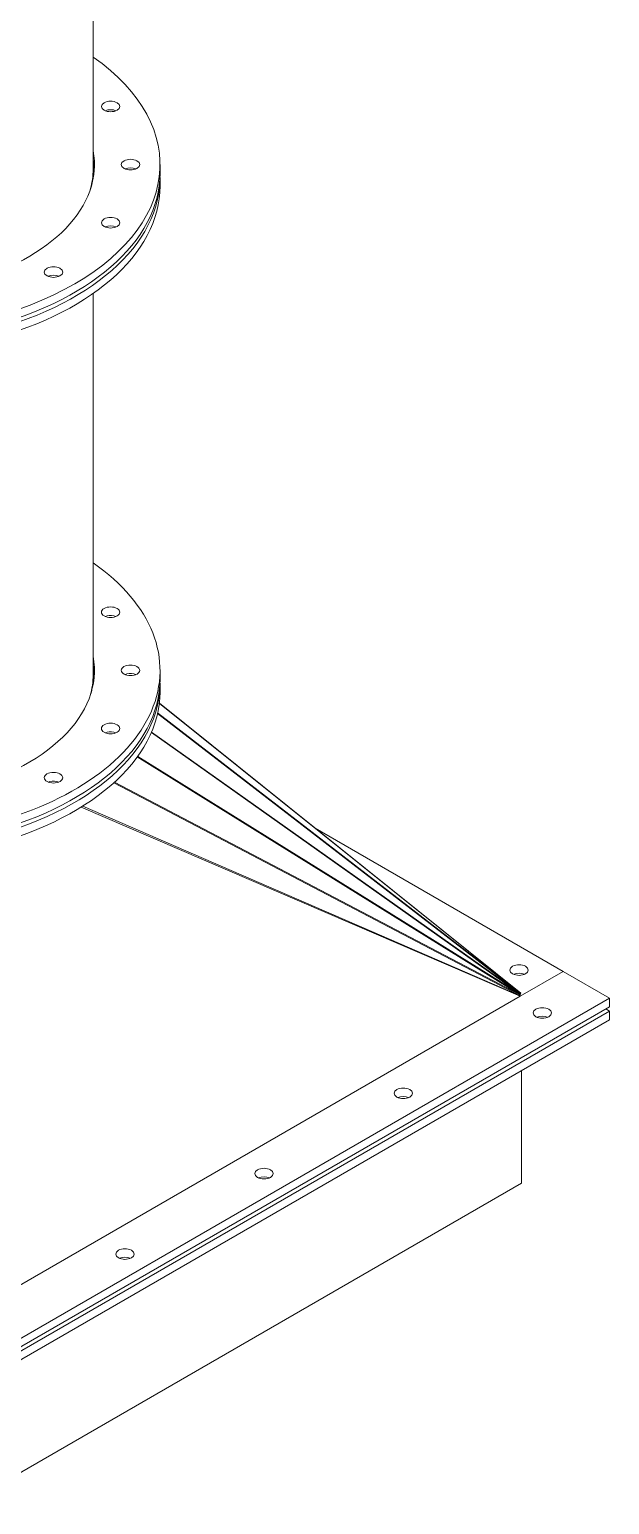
# Model space of a CAD drawing. Header units: inches. Extents: x -350577 to -266477, y -437959 to -377535.
# Drawn here: x -275001 to -274558, y -410391 to -409267 of the extents above; entities that cross this region are included whole.
import ezdxf

# ---------------------------------------------------------------- set-up
doc = ezdxf.new("R2010")
doc.units = ezdxf.units.IN
doc.header["$MEASUREMENT"] = 0
doc.layers.add('ORGINAL (itatec)', color=3, linetype='Continuous', lineweight=9)

msp = doc.modelspace()

# ---------------------------------------------------------------- linework, layer by layer
at = {"layer": 'ORGINAL (itatec)', "extrusion": (-5.55112e-17, 0.816497, 0.57735)}
for p, q in [((-274952.1, -409373.2), (-274952.1, -409027.2)), ((-274901.1, -409369.9), (-274901.1, -409376.4)), ((-274901.1, -409386.2), (-274901.1, -409379.7)), ((-274952.1, -409758.6), (-274952.1, -409468.2)), ((-274901.1, -409761.8), (-274901.1, -409755.3)), ((-274901.1, -409765.1), (-274901.1, -409771.6)), ((-274953.2, -409770.5), (-274953.7, -409772.7)), ((-274953.4, -409770.6), (-274953.2, -409770.5)), ((-274953.3, -409770.3), (-274953.1, -409770.1)), ((-274953.2, -409769.8), (-274953.1, -409770.1)), ((-274953.1, -409770.6), (-274953.2, -409770.5)), ((-274953.1, -409770.1), (-274953, -409770.2)), ((-274902.9, -409787.8), (-274626, -410001.4)), ((-274626.2, -410001.6), (-274902.9, -409788.2)), ((-274901.6, -409780.4), (-274626, -410001.2)), ((-274626, -410001.4), (-274901.6, -409780.6)), ((-274626.3, -410002), (-274907.7, -409802.7)), ((-274907.5, -409802.4), (-274626.2, -410001.6)), ((-274626.4, -410002.5), (-274918.4, -409821.3)), ((-274918.1, -409821), (-274626.3, -410002)), ((-274626.5, -410003.2), (-274936.2, -409841)), ((-274935.7, -409840.5), (-274626.4, -410002.5)), ((-274626.6, -410003.7), (-274961.2, -409859.6)), ((-274960, -409858.8), (-274626.5, -410003.2)), ((-274782.9, -409875.6), (-274593.8, -409984.7)), ((-274626.6, -410003.7), (-274593.8, -409984.7)), ((-274593.8, -409984.7), (-274626.6, -410003.7)), ((-274593.8, -409984.7), (-274558.4, -410005.1)), ((-274627, -410003.5), (-274626.5, -410003.2)), ((-274626.9, -410003), (-274626.4, -410002.5)), ((-274626.6, -410002.4), (-274626.3, -410002)), ((-274626.4, -410001.9), (-274626.2, -410001.6)), ((-274626.2, -410001.6), (-274626, -410001.4)), ((-274626.2, -410001.6), (-274626, -410001.4)), ((-274626.1, -410001.3), (-274626, -410001.2)), ((-274626.1, -410001.3), (-274626, -410001.4)), ((-274558.4, -410005.1), (-275053.4, -410290.9)), ((-274558.4, -410011.7), (-275053.4, -410297.4)), ((-275050.9, -410248.7), (-274626.6, -410003.7)), ((-274561.2, -410013.3), (-274558.4, -410014.9)), ((-274558.4, -410005.1), (-274558.4, -410011.7)), ((-274558.4, -410014.9), (-275053.4, -410300.7)), ((-274558.4, -410021.5), (-275053.4, -410307.2)), ((-274558.4, -410014.9), (-274558.4, -410021.5)), ((-274625.6, -410060.3), (-274625.6, -410146)), ((-274625.6, -410146), (-275049.8, -410390.9))]:
    msp.add_line(p, q, dxfattribs=at)
at = {"layer": 'ORGINAL (itatec)', "extrusion": (-1.8719e-17, -7.08313e-33, -1)}
msp.add_ellipse((-275124.1, -409369.9), major_axis=(223, 0), ratio=0.57735, start_param=-0.689914, end_param=2.356194, dxfattribs=at)
at = {"layer": 'ORGINAL (itatec)', "extrusion": (6.16298e-33, -5.55112e-17, -1)}
msp.add_ellipse((-274938.8, -409325.6), major_axis=(-7, 0), ratio=0.57735, start_param=-3.926991, end_param=2.356194, dxfattribs=at)
at = {"layer": 'ORGINAL (itatec)'}
for centre, major_axis, start_param, end_param in [((-274938.8, -409332.1), (-7, 0), -2.200636, -0.940957), ((-275124.1, -409369.9), (173, 0), -2.356194, 0.107573), ((-275124.1, -409373.2), (172, 0), -0.161548, 0), ((-275124.1, -409376.4), (173, 0), 0.032704, 0.107573), ((-274923.6, -409376.4), (-7, 0), -2.200636, -0.940957), ((-275124.1, -409379.7), (223, 0), -1.178097, 0.012564), ((-275124.1, -409383), (172, 0), 0.021424, 0.049312), ((-275124.1, -409386.2), (223, 0), -1.178097, 0), ((-274938.8, -409420.7), (-7, 0), -2.200636, -0.940957), ((-274982.3, -409458.3), (-7, 0), -2.200636, -0.940957), ((-275124.1, -409755.3), (223, 0), -1.178097, 0.689914), ((-274938.8, -409711), (7, 0), -4.31969, 1.963495), ((-275124.1, -409765.1), (173, 0), 0.049068, 0.107573), ((-274923.6, -409755.3), (7, 0), -4.31969, 1.963495), ((-275124.1, -409761.8), (223, 0), -1.178097, 0), ((-275124.1, -409758.6), (172, 0), -0.161548, 0), ((-275124.1, -409771.6), (173, 0), 0.081838, 0.109683), ((-274938.8, -409799.6), (7, 0), -4.31969, 1.963495), ((-274982.3, -409837.1), (7, 0), -4.31969, 1.963495), ((-274627.3, -409990.2), (-7, 0), -2.200636, -0.940957), ((-274609.7, -410022.9), (-7, 0), -2.200636, -0.940957), ((-274715.7, -410084.1), (-7, 0), -2.200636, -0.940957), ((-274821.8, -410145.4), (-7, 0), -2.200636, -0.940957), ((-274927.9, -410206.6), (-7, 0), -2.200636, -0.940957)]:
    msp.add_ellipse(centre, major_axis=major_axis, ratio=0.57735, start_param=start_param, end_param=end_param, dxfattribs=at)
at = {"layer": 'ORGINAL (itatec)', "extrusion": (-4.64183e-17, 5.55112e-17, -1)}
msp.add_ellipse((-275124.1, -409379.7), major_axis=(173, 0), ratio=0.57735, start_param=-0.107536, end_param=-0.049026, dxfattribs=at)
at = {"layer": 'ORGINAL (itatec)', "extrusion": (-1.84889e-32, 1.66533e-16, -1)}
for centre in [(-274923.6, -409369.9), (-274938.8, -409414.2), (-274982.3, -409451.8)]:
    msp.add_ellipse(centre, major_axis=(-7, 0), ratio=0.57735, start_param=-3.926991, end_param=2.356194, dxfattribs=at)
at = {"layer": 'ORGINAL (itatec)', "extrusion": (1.77569e-17, 5.55112e-17, -1)}
for centre in [(-275124.1, -409376.4), (-275124.1, -409771.6)]:
    msp.add_ellipse(centre, major_axis=(223, 0), ratio=0.57735, start_param=0, end_param=2.356194, dxfattribs=at)
at = {"layer": 'ORGINAL (itatec)', "extrusion": (-7.98343e-17, -5.55112e-17, -1)}
msp.add_ellipse((-275124.1, -409386.2), major_axis=(173, 0), ratio=0.57735, start_param=-0.109653, end_param=-0.081812, dxfattribs=at)
at = {"layer": 'ORGINAL (itatec)', "extrusion": (3.93764e-17, -5.55112e-17, -1)}
for centre in [(-274938.8, -409717.5), (-274982.3, -409843.7)]:
    msp.add_ellipse(centre, major_axis=(7, 0), ratio=0.57735, start_param=-2.200636, end_param=-1.963495, dxfattribs=at)
at = {"layer": 'ORGINAL (itatec)', "extrusion": (-6.72892e-17, 5.55112e-17, -1)}
msp.add_ellipse((-274938.8, -409717.5), major_axis=(7, 0), ratio=0.57735, start_param=-1.963495, end_param=-0.940957, dxfattribs=at)
at = {"layer": 'ORGINAL (itatec)', "extrusion": (4.42624e-17, -1.11022e-16, -1)}
msp.add_ellipse((-275124.1, -409755.3), major_axis=(173, 0), ratio=0.57735, start_param=-0.107573, end_param=1.178097, dxfattribs=at)
at = {"layer": 'ORGINAL (itatec)', "extrusion": (5.61189e-17, -2.22045e-16, -1)}
msp.add_ellipse((-275124.1, -409761.8), major_axis=(173, 0), ratio=0.57735, start_param=-0.107573, end_param=-0.032704, dxfattribs=at)
at = {"layer": 'ORGINAL (itatec)', "extrusion": (-5.09121e-17, -1.11022e-16, -1)}
msp.add_ellipse((-275124.1, -409765.1), major_axis=(223, 0), ratio=0.57735, start_param=-0.012684, end_param=2.356194, dxfattribs=at)
at = {"layer": 'ORGINAL (itatec)', "extrusion": (3.82375e-17, -5.55112e-17, -1)}
msp.add_ellipse((-274923.6, -409761.8), major_axis=(7, 0), ratio=0.57735, start_param=-2.200636, end_param=-1.963495, dxfattribs=at)
at = {"layer": 'ORGINAL (itatec)', "extrusion": (6.2047e-17, 4.15909e-28, -1)}
for centre in [(-274923.6, -409761.8), (-274938.8, -409806.1)]:
    msp.add_ellipse(centre, major_axis=(7, 0), ratio=0.57735, start_param=-1.963495, end_param=-0.940957, dxfattribs=at)
at = {"layer": 'ORGINAL (itatec)', "extrusion": (-1.55656e-17, 5.55112e-17, -1)}
msp.add_ellipse((-274938.8, -409806.1), major_axis=(7, 0), ratio=0.57735, start_param=-2.200636, end_param=-1.963495, dxfattribs=at)
at = {"layer": 'ORGINAL (itatec)', "extrusion": (6.53575e-18, 4.38096e-29, -1)}
msp.add_ellipse((-274982.3, -409843.7), major_axis=(7, 0), ratio=0.57735, start_param=-1.963495, end_param=-0.940957, dxfattribs=at)
at = {"layer": 'ORGINAL (itatec)', "extrusion": (4.93038e-32, -4.44089e-16, -1)}
for centre in [(-274627.3, -409983.7), (-274609.7, -410016.4), (-274715.7, -410077.6), (-274821.8, -410138.8), (-274927.9, -410200.1)]:
    msp.add_ellipse(centre, major_axis=(-7, 0), ratio=0.57735, start_param=-3.926991, end_param=2.356194, dxfattribs=at)

doc.saveas('drawing.dxf')
